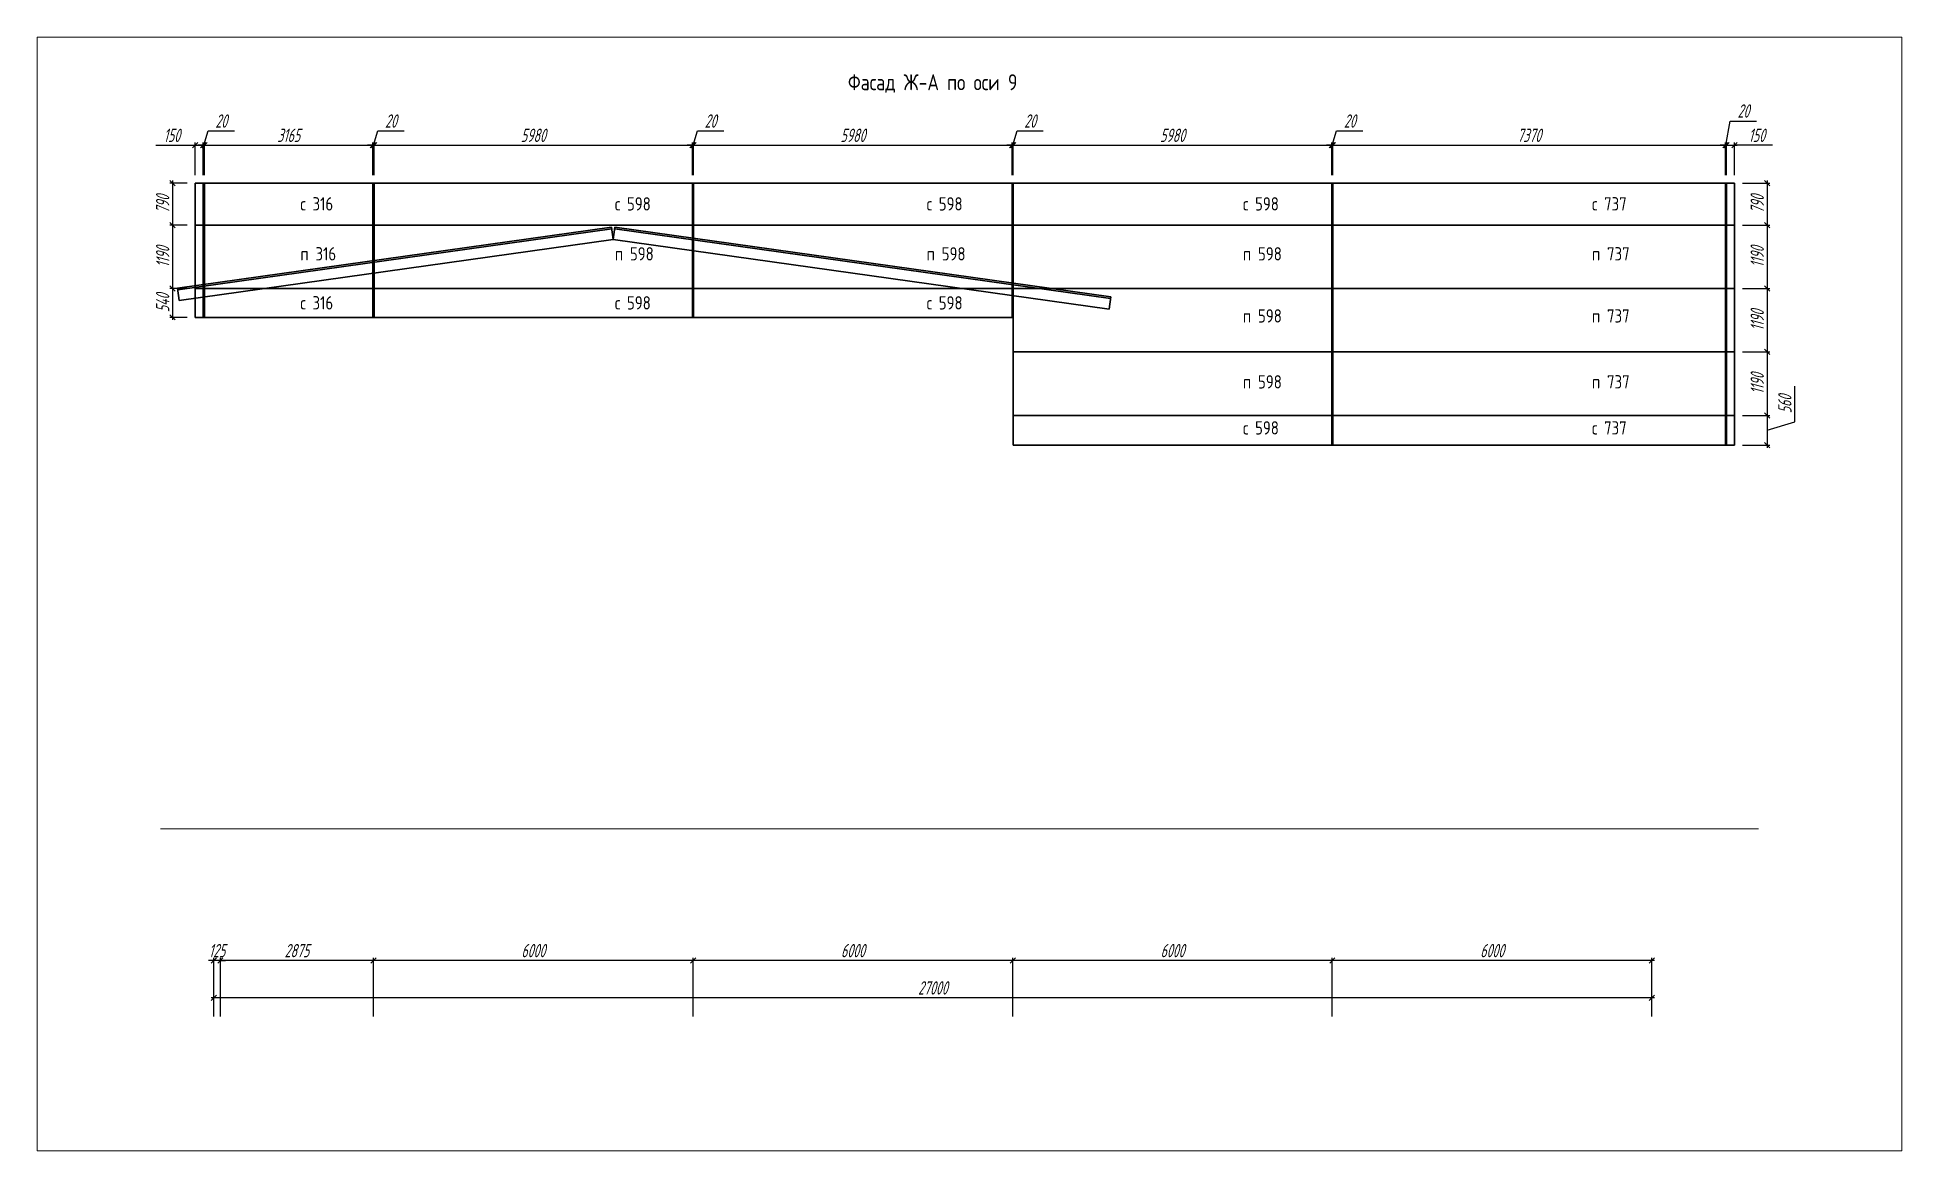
# Paper-space layout 'Лист5' of a CAD drawing. Header units: millimetres. Extents: x 44 to 394, y 74 to 283.
# The model-space entities are those that its viewports show. They can reach past a viewport. Long polylines and large blocks are cut down to what shows.
import ezdxf

# ---------------------------------------------------------------- set-up
doc = ezdxf.new("R2010")
doc.units = ezdxf.units.MM
for name, color, linetype, lineweight in [('_Оси', 90, 'Continuous', 13), ('_Размеры', 120, 'Continuous', 13), ('_Сендвичи', 230, 'Continuous', 30), ('_Сендвичи кровля', 5, 'Continuous', 30), ('_Текст', 141, 'Continuous', 20), ('выноска', 7, 'Continuous', 13), ('Нумерация', 91, 'Continuous', 30), ('Нумерация 1000', 50, 'Continuous', 35), ('тонкие', 221, 'Continuous', 13)]:
    doc.layers.add(name, color=color, linetype=linetype, lineweight=lineweight)
doc.styles.add('Museo sans', font='CS_Gost2304.shx')
doc.styles.add('СПДС_размеры', font='spdswin.shx', dxfattribs={"width": 0.8, "oblique": 15})
doc.dimstyles.new('СПДС', dxfattribs={"dimtxt": 2.5, "dimasz": 1, "dimexe": 0.5, "dimexo": 1.5, "dimtad": 1, "dimdec": 0, "dimtxsty": 'СПДС_размеры', "dimblk": 'OBLIQUE', "dimcen": 2.5, "dimdle": 0.5, "dimadec": 8, "dimazin": 0, "dimtfac": 1, "dimtdec": 0, "dimtix": 1, "dimtmove": 0, "dimatfit": 3, "dimfxl": 1, "dimarcsym": 0})

# ---------------------------------------------------------------- blocks, each defined once
blk = doc.blocks.new('_Oblique')
at = {"layer": 'выноска', "color": 0, "lineweight": -2}
blk.add_line((-0.5, -0.5), (0.5, 0.5), dxfattribs=at)
blk = doc.blocks.new('*D439')
at = {"layer": '_Оси', "color": 0, "lineweight": -2, "transparency": 16777216}
for p, q in [((7681, -138605), (7681, -138205)), ((34681, -138605), (34681, -138205)), ((34731, -138255), (7631, -138255))]:
    blk.add_line(p, q, dxfattribs=at)
at = {"layer": 'Defpoints', "color": 0, "transparency": 16777216}
for p in [(7681, -138255), (7681, -138755), (34681, -138755)]:
    blk.add_point(p, dxfattribs=at)
at = {"layer": '_Оси', "color": 0, "lineweight": -2, "transparency": 16777216, "xscale": 100, "yscale": 100, "zscale": 100, "rotation": 180}
blk.add_blockref('_Oblique', (7681, -138255), dxfattribs=at)
at = {"layer": '_Оси', "color": 0, "lineweight": -2, "transparency": 16777216, "xscale": 100, "yscale": 100, "zscale": 100}
blk.add_blockref('_Oblique', (34681, -138255), dxfattribs=at)
at = {"layer": '_Оси', "color": 0, "lineweight": 25, "transparency": 16777216, "insert": (21181, -138067.5), "char_height": 250, "attachment_point": 5, "style": 'СПДС_размеры'}
blk.add_mtext('27000', dxfattribs=at)
blk = doc.blocks.new('*D440')
at = {"layer": '_Оси', "color": 0, "lineweight": -2, "transparency": 16777216}
for p, q in [((28681, -138605), (28681, -137505)), ((34681, -138605), (34681, -137505)), ((34731, -137555), (28631, -137555))]:
    blk.add_line(p, q, dxfattribs=at)
at = {"layer": 'Defpoints', "color": 0, "transparency": 16777216}
for p in [(28681, -137555), (28681, -138755), (34681, -138755)]:
    blk.add_point(p, dxfattribs=at)
at = {"layer": '_Оси', "color": 0, "lineweight": -2, "transparency": 16777216, "xscale": 100, "yscale": 100, "zscale": 100, "rotation": 180}
blk.add_blockref('_Oblique', (28681, -137555), dxfattribs=at)
at = {"layer": '_Оси', "color": 0, "lineweight": -2, "transparency": 16777216, "xscale": 100, "yscale": 100, "zscale": 100}
blk.add_blockref('_Oblique', (34681, -137555), dxfattribs=at)
at = {"layer": '_Оси', "color": 0, "lineweight": 25, "transparency": 16777216, "insert": (31681, -137367.5), "char_height": 250, "attachment_point": 5, "style": 'СПДС_размеры'}
blk.add_mtext('6000', dxfattribs=at)
blk = doc.blocks.new('*D441')
at = {"layer": '_Оси', "color": 0, "lineweight": -2, "transparency": 16777216}
for p, q in [((22681, -138605), (22681, -137505)), ((28681, -138605), (28681, -137505)), ((28731, -137555), (22631, -137555))]:
    blk.add_line(p, q, dxfattribs=at)
at = {"layer": 'Defpoints', "color": 0, "transparency": 16777216}
for p in [(22681, -137555), (22681, -138755), (28681, -138755)]:
    blk.add_point(p, dxfattribs=at)
at = {"layer": '_Оси', "color": 0, "lineweight": -2, "transparency": 16777216, "xscale": 100, "yscale": 100, "zscale": 100, "rotation": 180}
blk.add_blockref('_Oblique', (22681, -137555), dxfattribs=at)
at = {"layer": '_Оси', "color": 0, "lineweight": -2, "transparency": 16777216, "xscale": 100, "yscale": 100, "zscale": 100}
blk.add_blockref('_Oblique', (28681, -137555), dxfattribs=at)
at = {"layer": '_Оси', "color": 0, "lineweight": 25, "transparency": 16777216, "insert": (25681, -137367.5), "char_height": 250, "attachment_point": 5, "style": 'СПДС_размеры'}
blk.add_mtext('6000', dxfattribs=at)
blk = doc.blocks.new('*D442')
at = {"layer": '_Оси', "color": 0, "lineweight": -2, "transparency": 16777216}
for p, q in [((16681, -138605), (16681, -137505)), ((22681, -138605), (22681, -137505)), ((22731, -137555), (16631, -137555))]:
    blk.add_line(p, q, dxfattribs=at)
at = {"layer": 'Defpoints', "color": 0, "transparency": 16777216}
for p in [(16681, -137555), (16681, -138755), (22681, -138755)]:
    blk.add_point(p, dxfattribs=at)
at = {"layer": '_Оси', "color": 0, "lineweight": -2, "transparency": 16777216, "xscale": 100, "yscale": 100, "zscale": 100, "rotation": 180}
blk.add_blockref('_Oblique', (16681, -137555), dxfattribs=at)
at = {"layer": '_Оси', "color": 0, "lineweight": -2, "transparency": 16777216, "xscale": 100, "yscale": 100, "zscale": 100}
blk.add_blockref('_Oblique', (22681, -137555), dxfattribs=at)
at = {"layer": '_Оси', "color": 0, "lineweight": 25, "transparency": 16777216, "insert": (19681, -137367.5), "char_height": 250, "attachment_point": 5, "style": 'СПДС_размеры'}
blk.add_mtext('6000', dxfattribs=at)
blk = doc.blocks.new('*D443')
at = {"layer": '_Оси', "color": 0, "lineweight": -2, "transparency": 16777216}
for p, q in [((10681, -138605), (10681, -137505)), ((16681, -138605), (16681, -137505)), ((16731, -137555), (10631, -137555))]:
    blk.add_line(p, q, dxfattribs=at)
at = {"layer": 'Defpoints', "color": 0, "transparency": 16777216}
for p in [(10681, -137555), (10681, -138755), (16681, -138755)]:
    blk.add_point(p, dxfattribs=at)
at = {"layer": '_Оси', "color": 0, "lineweight": -2, "transparency": 16777216, "xscale": 100, "yscale": 100, "zscale": 100, "rotation": 180}
blk.add_blockref('_Oblique', (10681, -137555), dxfattribs=at)
at = {"layer": '_Оси', "color": 0, "lineweight": -2, "transparency": 16777216, "xscale": 100, "yscale": 100, "zscale": 100}
blk.add_blockref('_Oblique', (16681, -137555), dxfattribs=at)
at = {"layer": '_Оси', "color": 0, "lineweight": 25, "transparency": 16777216, "insert": (13681, -137367.5), "char_height": 250, "attachment_point": 5, "style": 'СПДС_размеры'}
blk.add_mtext('6000', dxfattribs=at)
blk = doc.blocks.new('*D444')
at = {"layer": '_Оси', "color": 0, "lineweight": -2, "transparency": 16777216}
for p, q in [((7806, -138605), (7806, -137505)), ((10681, -138605), (10681, -137505)), ((10731, -137555), (7756, -137555))]:
    blk.add_line(p, q, dxfattribs=at)
at = {"layer": 'Defpoints', "color": 0, "transparency": 16777216}
for p in [(7806, -137555), (7806, -138755), (10681, -138755)]:
    blk.add_point(p, dxfattribs=at)
at = {"layer": '_Оси', "color": 0, "lineweight": -2, "transparency": 16777216, "xscale": 100, "yscale": 100, "zscale": 100, "rotation": 180}
blk.add_blockref('_Oblique', (7806, -137555), dxfattribs=at)
at = {"layer": '_Оси', "color": 0, "lineweight": -2, "transparency": 16777216, "xscale": 100, "yscale": 100, "zscale": 100}
blk.add_blockref('_Oblique', (10681, -137555), dxfattribs=at)
at = {"layer": '_Оси', "color": 0, "lineweight": 25, "transparency": 16777216, "insert": (9243.5, -137367.5), "char_height": 250, "attachment_point": 5, "style": 'СПДС_размеры'}
blk.add_mtext('2875', dxfattribs=at)
blk = doc.blocks.new('*D445')
at = {"layer": '_Оси', "color": 0, "lineweight": -2, "transparency": 16777216}
for p, q in [((7681, -138605), (7681, -137505)), ((7806, -138605), (7806, -137505)), ((7681, -137555), (7581, -137555)), ((7806, -137555), (7681, -137555)), ((7806, -137555), (7906, -137555))]:
    blk.add_line(p, q, dxfattribs=at)
at = {"layer": 'Defpoints', "color": 0, "transparency": 16777216}
for p in [(7681, -137555), (7681, -138755), (7806, -138755)]:
    blk.add_point(p, dxfattribs=at)
at = {"layer": '_Оси', "color": 0, "lineweight": -2, "transparency": 16777216, "xscale": 100, "yscale": 100, "zscale": 100}
blk.add_blockref('_Oblique', (7681, -137555), dxfattribs=at)
at = {"layer": '_Оси', "color": 0, "lineweight": -2, "transparency": 16777216, "xscale": 100, "yscale": 100, "zscale": 100, "rotation": 180}
blk.add_blockref('_Oblique', (7806, -137555), dxfattribs=at)
at = {"layer": '_Оси', "color": 0, "lineweight": 25, "transparency": 16777216, "insert": (7743.5, -137367.5), "char_height": 250, "attachment_point": 5, "style": 'СПДС_размеры'}
blk.add_mtext('125', dxfattribs=at)
blk = doc.blocks.new('*D612')
at = {"layer": '_Размеры', "color": 0, "lineweight": -2, "ltscale": 100, "transparency": 16777216}
for p, q in [((6596, -122251), (7336, -122251)), ((7286, -122251), (7536, -122251)), ((7336, -122810), (7336, -122201)), ((7486, -122810), (7486, -122201))]:
    blk.add_line(p, q, dxfattribs=at)
at = {"layer": 'Defpoints', "color": 0, "ltscale": 100, "transparency": 16777216}
for p in [(7486, -122251), (7336, -122960), (7486, -122960)]:
    blk.add_point(p, dxfattribs=at)
at = {"layer": '_Размеры', "color": 0, "lineweight": -2, "ltscale": 100, "transparency": 16777216, "xscale": 100, "yscale": 100, "zscale": 100, "rotation": 180}
blk.add_blockref('_Oblique', (7336, -122251), dxfattribs=at)
at = {"layer": '_Размеры', "color": 0, "lineweight": -2, "ltscale": 100, "transparency": 16777216, "xscale": 100, "yscale": 100, "zscale": 100}
blk.add_blockref('_Oblique', (7486, -122251), dxfattribs=at)
at = {"layer": '_Размеры', "color": 0, "ltscale": 100, "transparency": 16777216, "insert": (6895, -122064), "char_height": 250, "attachment_point": 5, "style": 'СПДС_размеры'}
blk.add_mtext('150', dxfattribs=at)
blk = doc.blocks.new('*D613')
at = {"layer": '_Размеры', "color": 0, "lineweight": -2, "ltscale": 100, "transparency": 16777216}
for p, q in [((7496, -122251), (7577, -121982)), ((7577, -121982), (8070, -121982)), ((7486, -122251), (7386, -122251)), ((7486, -122810), (7486, -122201)), ((7486, -122251), (7506, -122251)), ((7486, -122251), (7506, -122251)), ((7506, -122810), (7506, -122201)), ((7506, -122251), (7606, -122251))]:
    blk.add_line(p, q, dxfattribs=at)
at = {"layer": 'Defpoints', "color": 0, "ltscale": 100, "transparency": 16777216}
for p in [(7506, -122251), (7486, -122960), (7506, -122960)]:
    blk.add_point(p, dxfattribs=at)
at = {"layer": '_Размеры', "color": 0, "lineweight": -2, "ltscale": 100, "transparency": 16777216, "xscale": 100, "yscale": 100, "zscale": 100}
blk.add_blockref('_Oblique', (7486, -122251), dxfattribs=at)
at = {"layer": '_Размеры', "color": 0, "lineweight": -2, "ltscale": 100, "transparency": 16777216, "xscale": 100, "yscale": 100, "zscale": 100, "rotation": 180}
blk.add_blockref('_Oblique', (7506, -122251), dxfattribs=at)
at = {"layer": '_Размеры', "color": 0, "ltscale": 100, "transparency": 16777216, "insert": (7823, -121795), "char_height": 250, "attachment_point": 5, "style": 'СПДС_размеры'}
blk.add_mtext('20', dxfattribs=at)
blk = doc.blocks.new('*D614')
at = {"layer": '_Размеры', "color": 0, "lineweight": -2, "ltscale": 100, "transparency": 16777216}
for p, q in [((7456, -122251), (10721, -122251)), ((7506, -122810), (7506, -122201)), ((10671, -122810), (10671, -122201))]:
    blk.add_line(p, q, dxfattribs=at)
at = {"layer": 'Defpoints', "color": 0, "ltscale": 100, "transparency": 16777216}
for p in [(10671, -122251), (7506, -122960), (10671, -122960)]:
    blk.add_point(p, dxfattribs=at)
at = {"layer": '_Размеры', "color": 0, "lineweight": -2, "ltscale": 100, "transparency": 16777216, "xscale": 100, "yscale": 100, "zscale": 100, "rotation": 180}
blk.add_blockref('_Oblique', (7506, -122251), dxfattribs=at)
at = {"layer": '_Размеры', "color": 0, "lineweight": -2, "ltscale": 100, "transparency": 16777216, "xscale": 100, "yscale": 100, "zscale": 100}
blk.add_blockref('_Oblique', (10671, -122251), dxfattribs=at)
at = {"layer": '_Размеры', "color": 0, "ltscale": 100, "transparency": 16777216, "insert": (9088.5, -122063.5), "char_height": 250, "attachment_point": 5, "style": 'СПДС_размеры'}
blk.add_mtext('3165', dxfattribs=at)
blk = doc.blocks.new('*D615')
at = {"layer": '_Размеры', "color": 0, "lineweight": -2, "ltscale": 100, "transparency": 16777216}
for p, q in [((10681, -122251), (10762, -121982)), ((10762, -121982), (11255, -121982)), ((10671, -122251), (10571, -122251)), ((10671, -122810), (10671, -122201)), ((10671, -122251), (10691, -122251)), ((10671, -122251), (10691, -122251)), ((10691, -122810), (10691, -122201)), ((10691, -122251), (10791, -122251))]:
    blk.add_line(p, q, dxfattribs=at)
at = {"layer": 'Defpoints', "color": 0, "ltscale": 100, "transparency": 16777216}
for p in [(10691, -122251), (10671, -122960), (10691, -122960)]:
    blk.add_point(p, dxfattribs=at)
at = {"layer": '_Размеры', "color": 0, "lineweight": -2, "ltscale": 100, "transparency": 16777216, "xscale": 100, "yscale": 100, "zscale": 100}
blk.add_blockref('_Oblique', (10671, -122251), dxfattribs=at)
at = {"layer": '_Размеры', "color": 0, "lineweight": -2, "ltscale": 100, "transparency": 16777216, "xscale": 100, "yscale": 100, "zscale": 100, "rotation": 180}
blk.add_blockref('_Oblique', (10691, -122251), dxfattribs=at)
at = {"layer": '_Размеры', "color": 0, "ltscale": 100, "transparency": 16777216, "insert": (11008, -121795), "char_height": 250, "attachment_point": 5, "style": 'СПДС_размеры'}
blk.add_mtext('20', dxfattribs=at)
blk = doc.blocks.new('*D616')
at = {"layer": '_Размеры', "color": 0, "lineweight": -2, "ltscale": 100, "transparency": 16777216}
for p, q in [((10641, -122251), (16721, -122251)), ((10691, -122810), (10691, -122201)), ((16671, -122810), (16671, -122201))]:
    blk.add_line(p, q, dxfattribs=at)
at = {"layer": 'Defpoints', "color": 0, "ltscale": 100, "transparency": 16777216}
for p in [(16671, -122251), (10691, -122960), (16671, -122960)]:
    blk.add_point(p, dxfattribs=at)
at = {"layer": '_Размеры', "color": 0, "lineweight": -2, "ltscale": 100, "transparency": 16777216, "xscale": 100, "yscale": 100, "zscale": 100, "rotation": 180}
blk.add_blockref('_Oblique', (10691, -122251), dxfattribs=at)
at = {"layer": '_Размеры', "color": 0, "lineweight": -2, "ltscale": 100, "transparency": 16777216, "xscale": 100, "yscale": 100, "zscale": 100}
blk.add_blockref('_Oblique', (16671, -122251), dxfattribs=at)
at = {"layer": '_Размеры', "color": 0, "ltscale": 100, "transparency": 16777216, "insert": (13681, -122063.5), "char_height": 250, "attachment_point": 5, "style": 'СПДС_размеры'}
blk.add_mtext('5980', dxfattribs=at)
blk = doc.blocks.new('*D617')
at = {"layer": '_Размеры', "color": 0, "lineweight": -2, "ltscale": 100, "transparency": 16777216}
for p, q in [((16681, -122251), (16762, -121982)), ((16762, -121982), (17255, -121982)), ((16671, -122251), (16571, -122251)), ((16671, -122810), (16671, -122201)), ((16671, -122251), (16691, -122251)), ((16671, -122251), (16691, -122251)), ((16691, -122810), (16691, -122201)), ((16691, -122251), (16791, -122251))]:
    blk.add_line(p, q, dxfattribs=at)
at = {"layer": 'Defpoints', "color": 0, "ltscale": 100, "transparency": 16777216}
for p in [(16691, -122251), (16671, -122960), (16691, -122960)]:
    blk.add_point(p, dxfattribs=at)
at = {"layer": '_Размеры', "color": 0, "lineweight": -2, "ltscale": 100, "transparency": 16777216, "xscale": 100, "yscale": 100, "zscale": 100}
blk.add_blockref('_Oblique', (16671, -122251), dxfattribs=at)
at = {"layer": '_Размеры', "color": 0, "lineweight": -2, "ltscale": 100, "transparency": 16777216, "xscale": 100, "yscale": 100, "zscale": 100, "rotation": 180}
blk.add_blockref('_Oblique', (16691, -122251), dxfattribs=at)
at = {"layer": '_Размеры', "color": 0, "ltscale": 100, "transparency": 16777216, "insert": (17008, -121795), "char_height": 250, "attachment_point": 5, "style": 'СПДС_размеры'}
blk.add_mtext('20', dxfattribs=at)
blk = doc.blocks.new('*D618')
at = {"layer": '_Размеры', "color": 0, "lineweight": -2, "ltscale": 100, "transparency": 16777216}
for p, q in [((16641, -122251), (22721, -122251)), ((16691, -122810), (16691, -122201)), ((22671, -122810), (22671, -122201))]:
    blk.add_line(p, q, dxfattribs=at)
at = {"layer": 'Defpoints', "color": 0, "ltscale": 100, "transparency": 16777216}
for p in [(22671, -122251), (16691, -122960), (22671, -122960)]:
    blk.add_point(p, dxfattribs=at)
at = {"layer": '_Размеры', "color": 0, "lineweight": -2, "ltscale": 100, "transparency": 16777216, "xscale": 100, "yscale": 100, "zscale": 100, "rotation": 180}
blk.add_blockref('_Oblique', (16691, -122251), dxfattribs=at)
at = {"layer": '_Размеры', "color": 0, "lineweight": -2, "ltscale": 100, "transparency": 16777216, "xscale": 100, "yscale": 100, "zscale": 100}
blk.add_blockref('_Oblique', (22671, -122251), dxfattribs=at)
at = {"layer": '_Размеры', "color": 0, "ltscale": 100, "transparency": 16777216, "insert": (19681, -122063.5), "char_height": 250, "attachment_point": 5, "style": 'СПДС_размеры'}
blk.add_mtext('5980', dxfattribs=at)
blk = doc.blocks.new('*D619')
at = {"layer": '_Размеры', "color": 0, "lineweight": -2, "ltscale": 100, "transparency": 16777216}
for p, q in [((22681, -122251), (22762, -121982)), ((22762, -121982), (23255, -121982)), ((22671, -122251), (22571, -122251)), ((22671, -122810), (22671, -122201)), ((22671, -122251), (22691, -122251)), ((22671, -122251), (22691, -122251)), ((22691, -122810), (22691, -122201)), ((22691, -122251), (22791, -122251))]:
    blk.add_line(p, q, dxfattribs=at)
at = {"layer": 'Defpoints', "color": 0, "ltscale": 100, "transparency": 16777216}
for p in [(22691, -122251), (22671, -122960), (22691, -122960)]:
    blk.add_point(p, dxfattribs=at)
at = {"layer": '_Размеры', "color": 0, "lineweight": -2, "ltscale": 100, "transparency": 16777216, "xscale": 100, "yscale": 100, "zscale": 100}
blk.add_blockref('_Oblique', (22671, -122251), dxfattribs=at)
at = {"layer": '_Размеры', "color": 0, "lineweight": -2, "ltscale": 100, "transparency": 16777216, "xscale": 100, "yscale": 100, "zscale": 100, "rotation": 180}
blk.add_blockref('_Oblique', (22691, -122251), dxfattribs=at)
at = {"layer": '_Размеры', "color": 0, "ltscale": 100, "transparency": 16777216, "insert": (23008, -121795), "char_height": 250, "attachment_point": 5, "style": 'СПДС_размеры'}
blk.add_mtext('20', dxfattribs=at)
blk = doc.blocks.new('*D620')
at = {"layer": '_Размеры', "color": 0, "lineweight": -2, "ltscale": 100, "transparency": 16777216}
for p, q in [((22641, -122251), (28721, -122251)), ((22691, -122810), (22691, -122201)), ((28671, -122810), (28671, -122201))]:
    blk.add_line(p, q, dxfattribs=at)
at = {"layer": 'Defpoints', "color": 0, "ltscale": 100, "transparency": 16777216}
for p in [(28671, -122251), (22691, -122960), (28671, -122960)]:
    blk.add_point(p, dxfattribs=at)
at = {"layer": '_Размеры', "color": 0, "lineweight": -2, "ltscale": 100, "transparency": 16777216, "xscale": 100, "yscale": 100, "zscale": 100, "rotation": 180}
blk.add_blockref('_Oblique', (22691, -122251), dxfattribs=at)
at = {"layer": '_Размеры', "color": 0, "lineweight": -2, "ltscale": 100, "transparency": 16777216, "xscale": 100, "yscale": 100, "zscale": 100}
blk.add_blockref('_Oblique', (28671, -122251), dxfattribs=at)
at = {"layer": '_Размеры', "color": 0, "ltscale": 100, "transparency": 16777216, "insert": (25681, -122063.5), "char_height": 250, "attachment_point": 5, "style": 'СПДС_размеры'}
blk.add_mtext('5980', dxfattribs=at)
blk = doc.blocks.new('*D621')
at = {"layer": '_Размеры', "color": 0, "lineweight": -2, "ltscale": 100, "transparency": 16777216}
for p, q in [((28681, -122251), (28762, -121982)), ((28762, -121982), (29255, -121982)), ((28671, -122251), (28571, -122251)), ((28671, -122810), (28671, -122201)), ((28671, -122251), (28691, -122251)), ((28671, -122251), (28691, -122251)), ((28691, -122810), (28691, -122201)), ((28691, -122251), (28791, -122251))]:
    blk.add_line(p, q, dxfattribs=at)
at = {"layer": 'Defpoints', "color": 0, "ltscale": 100, "transparency": 16777216}
for p in [(28691, -122251), (28671, -122960), (28691, -122960)]:
    blk.add_point(p, dxfattribs=at)
at = {"layer": '_Размеры', "color": 0, "lineweight": -2, "ltscale": 100, "transparency": 16777216, "xscale": 100, "yscale": 100, "zscale": 100}
blk.add_blockref('_Oblique', (28671, -122251), dxfattribs=at)
at = {"layer": '_Размеры', "color": 0, "lineweight": -2, "ltscale": 100, "transparency": 16777216, "xscale": 100, "yscale": 100, "zscale": 100, "rotation": 180}
blk.add_blockref('_Oblique', (28691, -122251), dxfattribs=at)
at = {"layer": '_Размеры', "color": 0, "ltscale": 100, "transparency": 16777216, "insert": (29008, -121795), "char_height": 250, "attachment_point": 5, "style": 'СПДС_размеры'}
blk.add_mtext('20', dxfattribs=at)
blk = doc.blocks.new('*D622')
at = {"layer": '_Размеры', "color": 0, "lineweight": -2, "ltscale": 100, "transparency": 16777216}
for p, q in [((28641, -122251), (36111, -122251)), ((28691, -122810), (28691, -122201)), ((36061, -122810), (36061, -122201))]:
    blk.add_line(p, q, dxfattribs=at)
at = {"layer": 'Defpoints', "color": 0, "ltscale": 100, "transparency": 16777216}
for p in [(36061, -122251), (28691, -122960), (36061, -122960)]:
    blk.add_point(p, dxfattribs=at)
at = {"layer": '_Размеры', "color": 0, "lineweight": -2, "ltscale": 100, "transparency": 16777216, "xscale": 100, "yscale": 100, "zscale": 100, "rotation": 180}
blk.add_blockref('_Oblique', (28691, -122251), dxfattribs=at)
at = {"layer": '_Размеры', "color": 0, "lineweight": -2, "ltscale": 100, "transparency": 16777216, "xscale": 100, "yscale": 100, "zscale": 100}
blk.add_blockref('_Oblique', (36061, -122251), dxfattribs=at)
at = {"layer": '_Размеры', "color": 0, "ltscale": 100, "transparency": 16777216, "insert": (32376, -122063.5), "char_height": 250, "attachment_point": 5, "style": 'СПДС_размеры'}
blk.add_mtext('7370', dxfattribs=at)
blk = doc.blocks.new('*D623')
at = {"layer": '_Размеры', "color": 0, "lineweight": -2, "ltscale": 100, "transparency": 16777216}
for p, q in [((36071, -122251), (36152, -121795)), ((36152, -121795), (36645, -121795)), ((36061, -122251), (35961, -122251)), ((36061, -122810), (36061, -122201)), ((36061, -122251), (36081, -122251)), ((36061, -122251), (36081, -122251)), ((36081, -122810), (36081, -122201)), ((36081, -122251), (36181, -122251))]:
    blk.add_line(p, q, dxfattribs=at)
at = {"layer": 'Defpoints', "color": 0, "ltscale": 100, "transparency": 16777216}
for p in [(36081, -122251), (36061, -122960), (36081, -122960)]:
    blk.add_point(p, dxfattribs=at)
at = {"layer": '_Размеры', "color": 0, "lineweight": -2, "ltscale": 100, "transparency": 16777216, "xscale": 100, "yscale": 100, "zscale": 100}
blk.add_blockref('_Oblique', (36061, -122251), dxfattribs=at)
at = {"layer": '_Размеры', "color": 0, "lineweight": -2, "ltscale": 100, "transparency": 16777216, "xscale": 100, "yscale": 100, "zscale": 100, "rotation": 180}
blk.add_blockref('_Oblique', (36081, -122251), dxfattribs=at)
at = {"layer": '_Размеры', "color": 0, "ltscale": 100, "transparency": 16777216, "insert": (36398, -121607), "char_height": 250, "attachment_point": 5, "style": 'СПДС_размеры'}
blk.add_mtext('20', dxfattribs=at)
blk = doc.blocks.new('*D624')
at = {"layer": '_Размеры', "color": 0, "lineweight": -2, "ltscale": 100, "transparency": 16777216}
for p, q in [((36031, -122251), (36281, -122251)), ((36081, -122810), (36081, -122201)), ((36231, -122810), (36231, -122201)), ((36947, -122251), (36231, -122251))]:
    blk.add_line(p, q, dxfattribs=at)
at = {"layer": 'Defpoints', "color": 0, "ltscale": 100, "transparency": 16777216}
for p in [(36231, -122251), (36081, -122960), (36231, -122960)]:
    blk.add_point(p, dxfattribs=at)
at = {"layer": '_Размеры', "color": 0, "lineweight": -2, "ltscale": 100, "transparency": 16777216, "xscale": 100, "yscale": 100, "zscale": 100, "rotation": 180}
blk.add_blockref('_Oblique', (36081, -122251), dxfattribs=at)
at = {"layer": '_Размеры', "color": 0, "lineweight": -2, "ltscale": 100, "transparency": 16777216, "xscale": 100, "yscale": 100, "zscale": 100}
blk.add_blockref('_Oblique', (36231, -122251), dxfattribs=at)
at = {"layer": '_Размеры', "color": 0, "ltscale": 100, "transparency": 16777216, "insert": (36648, -122064), "char_height": 250, "attachment_point": 5, "style": 'СПДС_размеры'}
blk.add_mtext('150', dxfattribs=at)
blk = doc.blocks.new('*D674')
at = {"layer": '_Размеры', "color": 0, "lineweight": -2, "ltscale": 100, "transparency": 16777216}
for p, q in [((7186, -122960), (6861, -122960)), ((6911, -122910), (6911, -123800)), ((7186, -123750), (6861, -123750))]:
    blk.add_line(p, q, dxfattribs=at)
at = {"layer": 'Defpoints', "color": 0, "ltscale": 100, "transparency": 16777216}
for p in [(7336, -122960), (6911, -123750), (7336, -123750)]:
    blk.add_point(p, dxfattribs=at)
at = {"layer": '_Размеры', "color": 0, "lineweight": -2, "ltscale": 100, "transparency": 16777216, "xscale": 100, "yscale": 100, "zscale": 100}
for p, rotation in [((6911, -122960), 90), ((6911, -123750), 270)]:
    blk.add_blockref('_Oblique', p, dxfattribs=dict(at, rotation=rotation))
at = {"layer": '_Размеры', "color": 0, "ltscale": 100, "transparency": 16777216, "insert": (6723.5, -123355), "char_height": 250, "attachment_point": 5, "rotation": 90, "style": 'СПДС_размеры'}
blk.add_mtext('790', dxfattribs=at)
blk = doc.blocks.new('*D675')
at = {"layer": '_Размеры', "color": 0, "lineweight": -2, "ltscale": 100, "transparency": 16777216}
for p, q in [((7186, -123750), (6861, -123750)), ((6911, -123700), (6911, -124990)), ((7186, -124940), (6861, -124940))]:
    blk.add_line(p, q, dxfattribs=at)
at = {"layer": 'Defpoints', "color": 0, "ltscale": 100, "transparency": 16777216}
for p in [(7336, -123750), (6911, -124940), (7336, -124940)]:
    blk.add_point(p, dxfattribs=at)
at = {"layer": '_Размеры', "color": 0, "lineweight": -2, "ltscale": 100, "transparency": 16777216, "xscale": 100, "yscale": 100, "zscale": 100}
for p, rotation in [((6911, -123750), 90), ((6911, -124940), 270)]:
    blk.add_blockref('_Oblique', p, dxfattribs=dict(at, rotation=rotation))
at = {"layer": '_Размеры', "color": 0, "ltscale": 100, "transparency": 16777216, "insert": (6723.5, -124345), "char_height": 250, "attachment_point": 5, "rotation": 90, "style": 'СПДС_размеры'}
blk.add_mtext('1190', dxfattribs=at)
blk = doc.blocks.new('*D676')
at = {"layer": '_Размеры', "color": 0, "lineweight": -2, "ltscale": 100, "transparency": 16777216}
for p, q in [((7186, -124940), (6861, -124940)), ((6911, -124890), (6911, -125530)), ((7186, -125480), (6861, -125480))]:
    blk.add_line(p, q, dxfattribs=at)
at = {"layer": 'Defpoints', "color": 0, "ltscale": 100, "transparency": 16777216}
for p in [(7336, -124940), (6911, -125480), (7336, -125480)]:
    blk.add_point(p, dxfattribs=at)
at = {"layer": '_Размеры', "color": 0, "lineweight": -2, "ltscale": 100, "transparency": 16777216, "xscale": 100, "yscale": 100, "zscale": 100}
for p, rotation in [((6911, -124940), 90), ((6911, -125480), 270)]:
    blk.add_blockref('_Oblique', p, dxfattribs=dict(at, rotation=rotation))
at = {"layer": '_Размеры', "color": 0, "ltscale": 100, "transparency": 16777216, "insert": (6723.5, -125210), "char_height": 250, "attachment_point": 5, "rotation": 90, "style": 'СПДС_размеры'}
blk.add_mtext('540', dxfattribs=at)
blk = doc.blocks.new('*D677')
at = {"layer": '_Размеры', "color": 0, "lineweight": -2, "ltscale": 100, "transparency": 16777216}
for p, q in [((36381, -122960), (36895, -122960)), ((36845, -122910), (36845, -123800)), ((36381, -123750), (36895, -123750))]:
    blk.add_line(p, q, dxfattribs=at)
at = {"layer": 'Defpoints', "color": 0, "ltscale": 100, "transparency": 16777216}
for p in [(36231, -122960), (36231, -123750), (36845, -123750)]:
    blk.add_point(p, dxfattribs=at)
at = {"layer": '_Размеры', "color": 0, "lineweight": -2, "ltscale": 100, "transparency": 16777216, "xscale": 100, "yscale": 100, "zscale": 100}
for p, rotation in [((36845, -122960), 90), ((36845, -123750), 270)]:
    blk.add_blockref('_Oblique', p, dxfattribs=dict(at, rotation=rotation))
at = {"layer": '_Размеры', "color": 0, "ltscale": 100, "transparency": 16777216, "insert": (36657.5, -123355), "char_height": 250, "attachment_point": 5, "rotation": 90, "style": 'СПДС_размеры'}
blk.add_mtext('790', dxfattribs=at)
blk = doc.blocks.new('*D678')
at = {"layer": '_Размеры', "color": 0, "lineweight": -2, "ltscale": 100, "transparency": 16777216}
for p, q in [((36381, -123750), (36895, -123750)), ((36845, -123700), (36845, -124990)), ((36381, -124940), (36895, -124940))]:
    blk.add_line(p, q, dxfattribs=at)
at = {"layer": 'Defpoints', "color": 0, "ltscale": 100, "transparency": 16777216}
for p in [(36231, -123750), (36231, -124940), (36845, -124940)]:
    blk.add_point(p, dxfattribs=at)
at = {"layer": '_Размеры', "color": 0, "lineweight": -2, "ltscale": 100, "transparency": 16777216, "xscale": 100, "yscale": 100, "zscale": 100}
for p, rotation in [((36845, -123750), 90), ((36845, -124940), 270)]:
    blk.add_blockref('_Oblique', p, dxfattribs=dict(at, rotation=rotation))
at = {"layer": '_Размеры', "color": 0, "ltscale": 100, "transparency": 16777216, "insert": (36657.5, -124345), "char_height": 250, "attachment_point": 5, "rotation": 90, "style": 'СПДС_размеры'}
blk.add_mtext('1190', dxfattribs=at)
blk = doc.blocks.new('*D679')
at = {"layer": '_Размеры', "color": 0, "lineweight": -2, "ltscale": 100, "transparency": 16777216}
for p, q in [((36381, -124940), (36895, -124940)), ((36845, -124890), (36845, -126180)), ((36381, -126130), (36895, -126130))]:
    blk.add_line(p, q, dxfattribs=at)
at = {"layer": 'Defpoints', "color": 0, "ltscale": 100, "transparency": 16777216}
for p in [(36231, -124940), (36231, -126130), (36845, -126130)]:
    blk.add_point(p, dxfattribs=at)
at = {"layer": '_Размеры', "color": 0, "lineweight": -2, "ltscale": 100, "transparency": 16777216, "xscale": 100, "yscale": 100, "zscale": 100}
for p, rotation in [((36845, -124940), 90), ((36845, -126130), 270)]:
    blk.add_blockref('_Oblique', p, dxfattribs=dict(at, rotation=rotation))
at = {"layer": '_Размеры', "color": 0, "ltscale": 100, "transparency": 16777216, "insert": (36657.5, -125535), "char_height": 250, "attachment_point": 5, "rotation": 90, "style": 'СПДС_размеры'}
blk.add_mtext('1190', dxfattribs=at)
blk = doc.blocks.new('*D680')
at = {"layer": '_Размеры', "color": 0, "lineweight": -2, "ltscale": 100, "transparency": 16777216}
for p, q in [((36381, -126130), (36895, -126130)), ((36845, -126080), (36845, -127370)), ((36381, -127320), (36895, -127320))]:
    blk.add_line(p, q, dxfattribs=at)
at = {"layer": 'Defpoints', "color": 0, "ltscale": 100, "transparency": 16777216}
for p in [(36231, -126130), (36231, -127320), (36845, -127320)]:
    blk.add_point(p, dxfattribs=at)
at = {"layer": '_Размеры', "color": 0, "lineweight": -2, "ltscale": 100, "transparency": 16777216, "xscale": 100, "yscale": 100, "zscale": 100}
for p, rotation in [((36845, -126130), 90), ((36845, -127320), 270)]:
    blk.add_blockref('_Oblique', p, dxfattribs=dict(at, rotation=rotation))
at = {"layer": '_Размеры', "color": 0, "ltscale": 100, "transparency": 16777216, "insert": (36657.5, -126725), "char_height": 250, "attachment_point": 5, "rotation": 90, "style": 'СПДС_размеры'}
blk.add_mtext('1190', dxfattribs=at)
blk = doc.blocks.new('*D681')
at = {"layer": '_Размеры', "color": 0, "lineweight": -2, "ltscale": 100, "transparency": 16777216}
for p, q in [((37364, -127444), (37364, -126773)), ((36381, -127320), (36895, -127320)), ((36845, -127270), (36845, -127930)), ((36845, -127600), (37364, -127444)), ((36381, -127880), (36895, -127880))]:
    blk.add_line(p, q, dxfattribs=at)
at = {"layer": 'Defpoints', "color": 0, "ltscale": 100, "transparency": 16777216}
for p in [(36231, -127320), (36231, -127880), (36845, -127880)]:
    blk.add_point(p, dxfattribs=at)
at = {"layer": '_Размеры', "color": 0, "lineweight": -2, "ltscale": 100, "transparency": 16777216, "xscale": 100, "yscale": 100, "zscale": 100}
for p, rotation in [((36845, -127320), 90), ((36845, -127880), 270)]:
    blk.add_blockref('_Oblique', p, dxfattribs=dict(at, rotation=rotation))
at = {"layer": '_Размеры', "color": 0, "ltscale": 100, "transparency": 16777216, "insert": (37176, -127109), "char_height": 250, "attachment_point": 5, "rotation": 90, "style": 'СПДС_размеры'}
blk.add_mtext('560', dxfattribs=at)

msp = doc.modelspace()

# ---------------------------------------------------------------- linework, layer by layer
at = {"layer": '_Сендвичи', "ltscale": 100}
for p, q in [((7336, -122960), (7336, -125480)), ((7336, -122960), (36231, -122960)), ((7486, -122960), (7486, -125480)), ((7506, -122960), (7506, -125480)), ((10671, -122960), (10671, -125480)), ((10691, -122960), (10691, -125480)), ((16671, -122960), (16671, -125480)), ((16691, -122960), (16691, -125480)), ((22671, -122960), (22671, -125480)), ((22691, -122960), (22691, -127880)), ((28671, -122960), (28671, -127880)), ((28691, -122960), (28691, -127880)), ((36061, -122960), (36061, -127880)), ((36081, -122960), (36081, -127880)), ((36231, -122960), (36231, -127880)), ((7336, -123750), (36231, -123750)), ((7336, -124940), (36231, -124940)), ((22671, -125480), (7336, -125480)), ((22691, -126130), (36231, -126130)), ((22691, -127320), (36231, -127320)), ((22691, -127880), (36231, -127880))]:
    msp.add_line(p, q, dxfattribs=at)
at = {"layer": '_Сендвичи кровля', "ltscale": 100}
for p, q in [((7003.3, -124930.5), (15148.3, -123785.8)), ((7008.2, -124965.2), (15153.2, -123820.5)), ((15181, -124018.5), (15148.3, -123785.8)), ((15181, -124018.5), (15213.7, -123785.8)), ((24518.8, -125128.9), (15208.8, -123820.5)), ((24523.7, -125094.3), (15213.7, -123785.8)), ((7036, -125163.2), (15181, -124018.5)), ((24491, -125327), (15181, -124018.5)), ((7003.3, -124930.5), (7036, -125163.2)), ((24491, -125327), (24523.7, -125094.3))]:
    msp.add_line(p, q, dxfattribs=at)
at = {"layer": 'тонкие', "ltscale": 100}
msp.add_line((6681, -135080), (36681, -135080), dxfattribs=at)

# ---------------------------------------------------------------- texts
at = {"layer": '_Текст', "linetype": 'Continuous', "ltscale": 100, "style": 'Museo sans'}
msp.add_text('Фасад Ж-А по оси 9', height=300, dxfattribs=at).set_placement((19588, -121217))
at = {"layer": 'Нумерация', "linetype": 'Continuous', "ltscale": 100, "style": 'Museo sans'}
for s, p in [('п 316', (9307.9, -124413)), ('п 598', (15210.9, -124413)), ('п 598', (21063.9, -124413)), ('п 598', (27001.9, -124413)), ('п 737', (33553.9, -124413)), ('п 598', (27001.9, -125578)), ('п 737', (33553.9, -125578)), ('п 598', (27001.9, -126816)), ('п 737', (33553.9, -126816))]:
    msp.add_text(s, height=250, dxfattribs=at).set_placement(p)
at = {"layer": 'Нумерация 1000', "linetype": 'Continuous', "ltscale": 100, "style": 'Museo sans'}
for s, p in [('с 316', (9307.9, -123475)), ('с 598', (15210.9, -123475)), ('с 598', (21063.9, -123475)), ('с 598', (27001.9, -123475)), ('с 737', (33553.9, -123475)), ('с 316', (9307.9, -125333)), ('с 598', (15210.9, -125333)), ('с 598', (21063.9, -125333)), ('с 598', (27001.9, -127680)), ('с 737', (33553.9, -127680))]:
    msp.add_text(s, height=250, dxfattribs=at).set_placement(p)

# ---------------------------------------------------------------- dimensions: what is measured, and where the dimension line sits
at = {"layer": '_Оси', "lineweight": 25}
for base, p1, p2, picture, middle in [((7681, -137555), (7806, -138755), (7681, -138755), '*D445', (7743.5, -137367.5)), ((7806, -137555), (10681, -138755), (7806, -138755), '*D444', (9243.5, -137367.5)), ((10681, -137555), (16681, -138755), (10681, -138755), '*D443', (13681, -137367.5)), ((16681, -137555), (22681, -138755), (16681, -138755), '*D442', (19681, -137367.5)), ((22681, -137555), (28681, -138755), (22681, -138755), '*D441', (25681, -137367.5)), ((28681, -137555), (34681, -138755), (28681, -138755), '*D440', (31681, -137367.5)), ((7681, -138255), (34681, -138755), (7681, -138755), '*D439', (21181, -138067.5))]:
    dim = msp.add_linear_dim(base=base, p1=p1, p2=p2, angle=0, dimstyle='СПДС', override={"dimscale": 100}, dxfattribs=at)
    dim.commit()
    dim.dimension.update_dxf_attribs({"geometry": picture, "text_midpoint": middle})
at = {"layer": '_Размеры', "ltscale": 100}
for base, p1, p2, picture, middle in [((36081, -122251), (36061, -122960), (36081, -122960), '*D623', (36214.1, -121794.8)), ((7486, -122251), (7336, -122960), (7486, -122960), '*D612', (6895, -122251)), ((36231, -122251), (36081, -122960), (36231, -122960), '*D624', (36648, -122251))]:
    dim = msp.add_linear_dim(base=base, p1=p1, p2=p2, dimstyle='СПДС', override={"dimscale": 100, "dimtix": 0, "dimtmove": 1}, dxfattribs=at)
    dim.commit()
    dim.dimension.update_dxf_attribs({"geometry": picture, "text_midpoint": middle, "dimtype": 160})
for base, p1, p2, picture, middle in [((7506, -122251), (7486, -122960), (7506, -122960), '*D613', (7639.1, -121794.8)), ((10691, -122251), (10671, -122960), (10691, -122960), '*D615', (10824.1, -121794.8)), ((16691, -122251), (16671, -122960), (16691, -122960), '*D617', (16824.1, -121794.8)), ((22691, -122251), (22671, -122960), (22691, -122960), '*D619', (22824.1, -121794.8)), ((28691, -122251), (28671, -122960), (28691, -122960), '*D621', (28824.1, -121794.8)), ((10671, -122251), (7506, -122960), (10671, -122960), '*D614', (9088.5, -122063.5)), ((16671, -122251), (10691, -122960), (16671, -122960), '*D616', (13681, -122063.5)), ((22671, -122251), (16691, -122960), (22671, -122960), '*D618', (19681, -122063.5)), ((28671, -122251), (22691, -122960), (28671, -122960), '*D620', (25681, -122063.5)), ((36061, -122251), (28691, -122960), (36061, -122960), '*D622', (32376, -122063.5))]:
    dim = msp.add_linear_dim(base=base, p1=p1, p2=p2, dimstyle='СПДС', override={"dimscale": 100, "dimtix": 0, "dimtmove": 1}, dxfattribs=at)
    dim.commit()
    dim.dimension.update_dxf_attribs({"geometry": picture, "text_midpoint": middle})
for base, p1, p2, picture, middle in [((6911, -123750), (7336, -122960), (7336, -123750), '*D674', (6723.5, -123355)), ((36845, -123750), (36231, -122960), (36231, -123750), '*D677', (36657.5, -123355)), ((6911, -124940), (7336, -123750), (7336, -124940), '*D675', (6723.5, -124345)), ((36845, -124940), (36231, -123750), (36231, -124940), '*D678', (36657.5, -124345)), ((36845, -126130), (36231, -124940), (36231, -126130), '*D679', (36657.5, -125535)), ((36845, -127320), (36231, -126130), (36231, -127320), '*D680', (36657.5, -126725)), ((36845, -127880), (36231, -127320), (36231, -127880), '*D681', (37176.3, -127381.9))]:
    dim = msp.add_linear_dim(base=base, p1=p1, p2=p2, angle=90, dimstyle='СПДС', override={"dimscale": 100, "dimtix": 0, "dimtmove": 1}, dxfattribs=at)
    dim.commit()
    dim.dimension.update_dxf_attribs({"geometry": picture, "text_midpoint": middle})
dim = msp.add_linear_dim(base=(6911, -125480), p1=(7336, -124940), p2=(7336, -125480), angle=90, dimstyle='СПДС', override={"dimscale": 100, "dimtix": 0, "dimtmove": 1}, dxfattribs=at)
dim.commit()
dim.dimension.update_dxf_attribs({"geometry": '*D676', "text_midpoint": (6911, -125210), "dimtype": 160})

psp = doc.layouts.new('Лист5')

# ---------------------------------------------------------------- viewports
at = {"layer": 'Defpoints', "ltscale": 100}
psp.add_viewport(center=(219, 178.5), size=(350, 209), view_center_point=(21869.72, -130673.31), view_height=20900.0021, dxfattribs=at)

doc.saveas('drawing.dxf')
